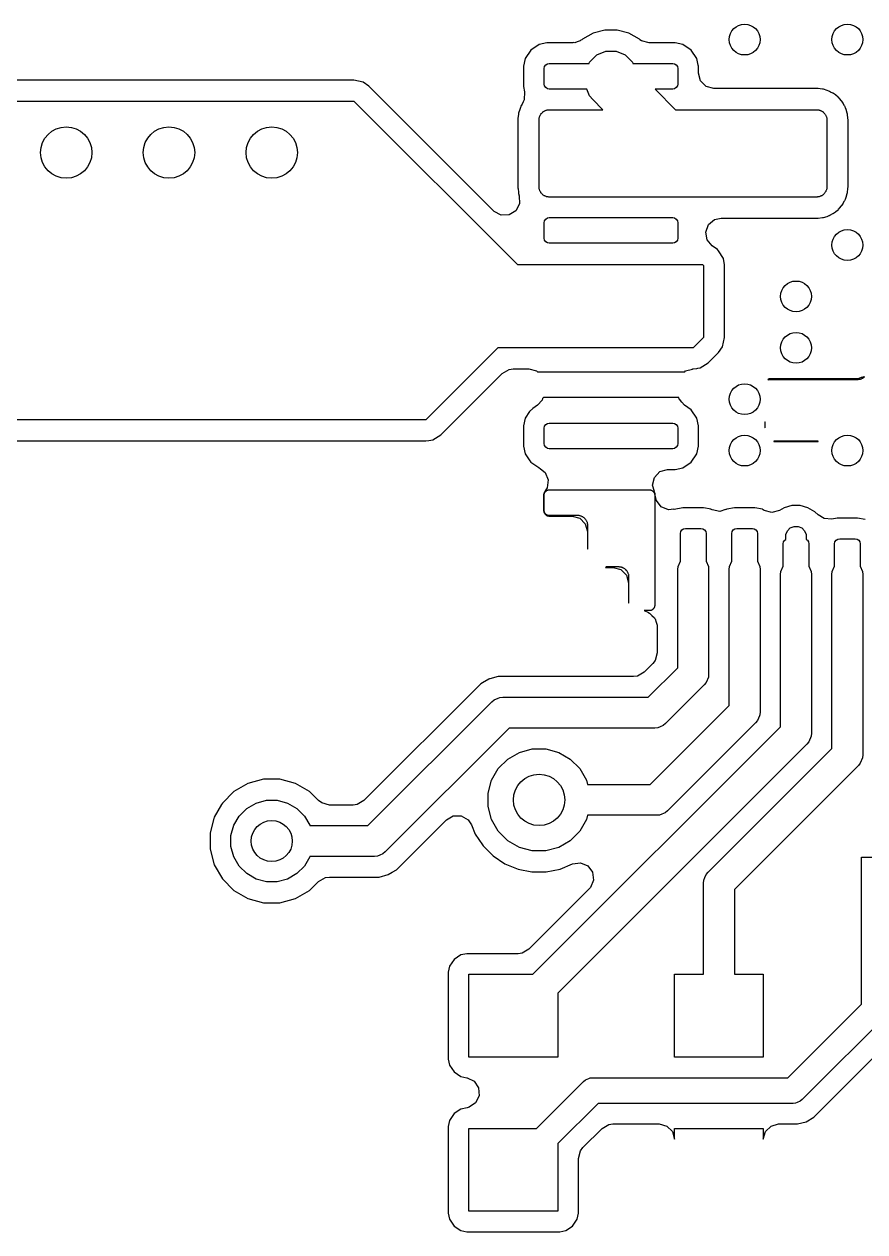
# Model space of a CAD drawing. Header units: inches. Extents: x 2.12 to 6.02, y -5.78 to -1.88.
# Drawn here: x 4.3697 to 4.6917, y -5.3387 to -4.876 of the extents above; entities that cross this region are included whole.
import ezdxf

# ---------------------------------------------------------------- set-up
doc = ezdxf.new("R2010")
doc.units = ezdxf.units.IN
doc.header["$MEASUREMENT"] = 0
doc.layers.add('B.Cu', color=153, linetype='CONTINUOUS', true_color=0x4d7fc4)

msp = doc.modelspace()

# ---------------------------------------------------------------- linework, layer by layer
at = {"layer": 'B.Cu', "linetype": 'CONTINUOUS'}
for p, q in [((4.5836, -4.88177), (4.58338, -4.88194)), ((4.58764, -4.87944), (4.5836, -4.88177)), ((4.59215, -4.87823), (4.58764, -4.87944)), ((4.59682, -4.87823), (4.59215, -4.87823)), ((4.60133, -4.87944), (4.59682, -4.87823)), ((4.60538, -4.88177), (4.60133, -4.87944)), ((4.60133, -4.87944), (4.60133, -4.87944)), ((4.60559, -4.88194), (4.60538, -4.88177)), ((4.56376, -4.8859), (4.56158, -4.88916)), ((4.56702, -4.88372), (4.56376, -4.8859)), ((4.56376, -4.8859), (4.56376, -4.8859)), ((4.56989, -4.88315), (4.56702, -4.88372)), ((4.57981, -4.88315), (4.56989, -4.88315)), ((4.5802, -4.88305), (4.57981, -4.88315)), ((4.58058, -4.8831), (4.5802, -4.88305)), ((4.58152, -4.88271), (4.58058, -4.8831)), ((4.58265, -4.88242), (4.58152, -4.88271)), ((4.58297, -4.88211), (4.58265, -4.88242)), ((4.58338, -4.88194), (4.58297, -4.88211)), ((4.58902, -4.88778), (4.59257, -4.88631)), ((4.59257, -4.88631), (4.59641, -4.88631)), ((4.59641, -4.88631), (4.59996, -4.88778)), ((4.60623, -4.88236), (4.60559, -4.88194)), ((4.60916, -4.88315), (4.60623, -4.88236)), ((4.61908, -4.88315), (4.60916, -4.88315)), ((4.62196, -4.88372), (4.61908, -4.88315)), ((4.61908, -4.88315), (4.61908, -4.88315)), ((4.62522, -4.8859), (4.62196, -4.88372)), ((4.62196, -4.88372), (4.62196, -4.88372)), ((4.6274, -4.88916), (4.62522, -4.8859)), ((4.56158, -4.88916), (4.561, -4.89204)), ((4.57011, -4.89119), (4.57087, -4.89104)), ((4.57087, -4.89104), (4.58608, -4.89104)), ((4.58608, -4.89104), (4.5863, -4.8905)), ((4.5863, -4.8905), (4.58902, -4.88778)), ((4.59996, -4.88778), (4.60267, -4.8905)), ((4.60267, -4.8905), (4.6029, -4.89104)), ((4.6029, -4.89104), (4.61811, -4.89104)), ((4.61811, -4.89104), (4.61886, -4.89119)), ((4.62791, -4.89171), (4.6274, -4.88916)), ((4.561, -4.89204), (4.561, -4.89989)), ((4.5689, -4.89301), (4.56905, -4.89226)), ((4.5689, -4.89892), (4.5689, -4.89301)), ((4.56905, -4.89226), (4.56947, -4.89162)), ((4.56947, -4.89162), (4.57011, -4.89119)), ((4.61886, -4.89119), (4.6195, -4.89162)), ((4.6195, -4.89162), (4.61993, -4.89226)), ((4.61993, -4.89226), (4.62008, -4.89301)), ((4.62008, -4.89301), (4.62008, -4.89892)), ((4.62797, -4.89204), (4.62791, -4.89171)), ((4.62797, -4.8948), (4.62797, -4.89204)), ((4.62797, -4.89204), (4.62797, -4.89204)), ((4.62876, -4.89774), (4.62797, -4.8948)), ((4.49606, -4.89742), (4.25984, -4.89742)), ((4.49957, -4.89822), (4.49606, -4.89742)), ((4.49606, -4.89742), (4.49606, -4.89742)), ((4.50178, -4.89979), (4.49957, -4.89822)), ((4.49957, -4.89822), (4.49957, -4.89822)), ((4.54961, -4.94762), (4.50178, -4.89979)), ((4.561, -4.89989), (4.561, -4.89989)), ((4.561, -4.89989), (4.56142, -4.90197)), ((4.56905, -4.89967), (4.5689, -4.89892)), ((4.56947, -4.90031), (4.56905, -4.89967)), ((4.57011, -4.90074), (4.56947, -4.90031)), ((4.6195, -4.90031), (4.61886, -4.90074)), ((4.61993, -4.89967), (4.6195, -4.90031)), ((4.62008, -4.89892), (4.61993, -4.89967)), ((4.63091, -4.89988), (4.62876, -4.89774)), ((4.63384, -4.90067), (4.63091, -4.89988)), ((4.56122, -4.905), (4.56091, -4.90574)), ((4.56142, -4.90197), (4.56122, -4.905)), ((4.57087, -4.90089), (4.57011, -4.90074)), ((4.58526, -4.90089), (4.57087, -4.90089)), ((4.5863, -4.9034), (4.58526, -4.90089)), ((4.58753, -4.90489), (4.5863, -4.9034)), ((4.5863, -4.9034), (4.5863, -4.9034)), ((4.5914, -4.90876), (4.58753, -4.90489)), ((4.61811, -4.90089), (4.61136, -4.90089)), ((4.61136, -4.90089), (4.61923, -4.90876)), ((4.61886, -4.90074), (4.61811, -4.90089)), ((4.67343, -4.90067), (4.63384, -4.90067)), ((4.67364, -4.90069), (4.67343, -4.90067)), ((4.67343, -4.90067), (4.67343, -4.90067)), ((4.67378, -4.9007), (4.67364, -4.90069)), ((4.67364, -4.90069), (4.67364, -4.90069)), ((4.67464, -4.90079), (4.67378, -4.9007)), ((4.67544, -4.90087), (4.67464, -4.90079)), ((4.67545, -4.90087), (4.67544, -4.90087)), ((4.67584, -4.90094), (4.67545, -4.90087)), ((4.67545, -4.90087), (4.67545, -4.90087)), ((4.67726, -4.90137), (4.67584, -4.90094)), ((4.67584, -4.90094), (4.67584, -4.90094)), ((4.67796, -4.90165), (4.67726, -4.90137)), ((4.67726, -4.90137), (4.67726, -4.90137)), ((4.67822, -4.90174), (4.67796, -4.90164)), ((4.67796, -4.90164), (4.67796, -4.90165)), ((4.67828, -4.90179), (4.67822, -4.90174)), ((4.67846, -4.90188), (4.67828, -4.90179)), ((4.67862, -4.90196), (4.67846, -4.90188)), ((4.6786, -4.90199), (4.67862, -4.90196)), ((4.6795, -4.90249), (4.6786, -4.90199)), ((4.67952, -4.90245), (4.6795, -4.90249)), ((4.67971, -4.90257), (4.67952, -4.90245)), ((4.68041, -4.90304), (4.67971, -4.90257)), ((4.68056, -4.90315), (4.68041, -4.90304)), ((4.68143, -4.90391), (4.68056, -4.90315)), ((4.68159, -4.90406), (4.68143, -4.90391)), ((4.68155, -4.9041), (4.68159, -4.90406)), ((4.68182, -4.90438), (4.68155, -4.9041)), ((4.68186, -4.90434), (4.68182, -4.90438)), ((4.68202, -4.9045), (4.68186, -4.90434)), ((4.68277, -4.90536), (4.68202, -4.9045)), ((4.25984, -4.90551), (4.49606, -4.90551)), ((4.49606, -4.90551), (4.55866, -4.96811)), ((4.55954, -4.90867), (4.55911, -4.91009)), ((4.55982, -4.90796), (4.55954, -4.90867)), ((4.55954, -4.90867), (4.55954, -4.90867)), ((4.56, -4.90744), (4.55981, -4.90796)), ((4.55981, -4.90796), (4.55982, -4.90796)), ((4.56023, -4.90706), (4.56, -4.90744)), ((4.56044, -4.90667), (4.56023, -4.90706)), ((4.56091, -4.90574), (4.56044, -4.90667)), ((4.56823, -4.90978), (4.56839, -4.90963)), ((4.56839, -4.90963), (4.56854, -4.90951)), ((4.56854, -4.90951), (4.56874, -4.90939)), ((4.56874, -4.90939), (4.5689, -4.90927)), ((4.5689, -4.90927), (4.56909, -4.90919)), ((4.56909, -4.90919), (4.56925, -4.90911)), ((4.56925, -4.90911), (4.56945, -4.90904)), ((4.56945, -4.90904), (4.56965, -4.90896)), ((4.56965, -4.90896), (4.56984, -4.90888)), ((4.56984, -4.90888), (4.57004, -4.90884)), ((4.57004, -4.90884), (4.57024, -4.9088)), ((4.57024, -4.9088), (4.57047, -4.9088)), ((4.57047, -4.9088), (4.57067, -4.90876)), ((4.57067, -4.90876), (4.57087, -4.90876)), ((4.57087, -4.90876), (4.5914, -4.90876)), ((4.61923, -4.90876), (4.67323, -4.90876)), ((4.67323, -4.90876), (4.67343, -4.90876)), ((4.67343, -4.90876), (4.67362, -4.9088)), ((4.67362, -4.9088), (4.67386, -4.9088)), ((4.67386, -4.9088), (4.67406, -4.90884)), ((4.67406, -4.90884), (4.67425, -4.90888)), ((4.67425, -4.90888), (4.67445, -4.90896)), ((4.67445, -4.90896), (4.67465, -4.90904)), ((4.67465, -4.90904), (4.67484, -4.90911)), ((4.67484, -4.90911), (4.675, -4.90919)), ((4.675, -4.90919), (4.6752, -4.90927)), ((4.6752, -4.90927), (4.67535, -4.90939)), ((4.67535, -4.90939), (4.67555, -4.90951)), ((4.67555, -4.90951), (4.67571, -4.90963)), ((4.67571, -4.90963), (4.67587, -4.90978)), ((4.68289, -4.90552), (4.68277, -4.90536)), ((4.68335, -4.90621), (4.68289, -4.90552)), ((4.68347, -4.90641), (4.68335, -4.90621)), ((4.68344, -4.90643), (4.68347, -4.90641)), ((4.68394, -4.90732), (4.68344, -4.90643)), ((4.68397, -4.90731), (4.68394, -4.90732)), ((4.68405, -4.90746), (4.68397, -4.90731)), ((4.68416, -4.90771), (4.68405, -4.90746)), ((4.68417, -4.90772), (4.68416, -4.90771)), ((4.68418, -4.90776), (4.68417, -4.90772)), ((4.68432, -4.90808), (4.68418, -4.90776)), ((4.68456, -4.90867), (4.68432, -4.90808)), ((4.68498, -4.91009), (4.68456, -4.90867)), ((4.55886, -4.91228), (4.55884, -4.9125)), ((4.55884, -4.9125), (4.55884, -4.93848)), ((4.55887, -4.91214), (4.55886, -4.91228)), ((4.55886, -4.91228), (4.55886, -4.91228)), ((4.55904, -4.91048), (4.55887, -4.91214)), ((4.55911, -4.91009), (4.55904, -4.91048)), ((4.55904, -4.91048), (4.55904, -4.91048)), ((4.55911, -4.91009), (4.55911, -4.91009)), ((4.56693, -4.9125), (4.56697, -4.9123)), ((4.56693, -4.9127), (4.56693, -4.9125)), ((4.56693, -4.93829), (4.56693, -4.9127)), ((4.56697, -4.91207), (4.56701, -4.91187)), ((4.56697, -4.9123), (4.56697, -4.91207)), ((4.56701, -4.91187), (4.56705, -4.91167)), ((4.56705, -4.91167), (4.56713, -4.91148)), ((4.56713, -4.91148), (4.5672, -4.91128)), ((4.5672, -4.91128), (4.56728, -4.91108)), ((4.56728, -4.91108), (4.56736, -4.91093)), ((4.56736, -4.91093), (4.56744, -4.91073)), ((4.56744, -4.91073), (4.56756, -4.91057)), ((4.56756, -4.91057), (4.56768, -4.91037)), ((4.56768, -4.91037), (4.5678, -4.91022)), ((4.5678, -4.91022), (4.56795, -4.91006)), ((4.56795, -4.91006), (4.56807, -4.9099)), ((4.56807, -4.9099), (4.56823, -4.90978)), ((4.67587, -4.90978), (4.67602, -4.9099)), ((4.67602, -4.9099), (4.67614, -4.91006)), ((4.67614, -4.91006), (4.6763, -4.91022)), ((4.6763, -4.91022), (4.67642, -4.91037)), ((4.67642, -4.91037), (4.67654, -4.91057)), ((4.67654, -4.91057), (4.67665, -4.91073)), ((4.67665, -4.91073), (4.67673, -4.91093)), ((4.67673, -4.91093), (4.67681, -4.91108)), ((4.67681, -4.91108), (4.67689, -4.91128)), ((4.67689, -4.91128), (4.67697, -4.91148)), ((4.67697, -4.91148), (4.67705, -4.91167)), ((4.67705, -4.91167), (4.67709, -4.91187)), ((4.67709, -4.91187), (4.67713, -4.91207)), ((4.67713, -4.91207), (4.67713, -4.9123)), ((4.67713, -4.9123), (4.67717, -4.9125)), ((4.67717, -4.9125), (4.67717, -4.9127)), ((4.67717, -4.9127), (4.67717, -4.93829)), ((4.68506, -4.91048), (4.68498, -4.91009)), ((4.68522, -4.91207), (4.68506, -4.91048)), ((4.68522, -4.91214), (4.68522, -4.91207)), ((4.68522, -4.91207), (4.68522, -4.91207)), ((4.68523, -4.91228), (4.68522, -4.91214)), ((4.68526, -4.9125), (4.68523, -4.91228)), ((4.68526, -4.93848), (4.68526, -4.9125)), ((4.68526, -4.9125), (4.68526, -4.9125)), ((4.55884, -4.93848), (4.55886, -4.9387)), ((4.55886, -4.9387), (4.55887, -4.93884)), ((4.55887, -4.93884), (4.55888, -4.93892)), ((4.55888, -4.93892), (4.55904, -4.9405)), ((4.55904, -4.9405), (4.55904, -4.9405)), ((4.55904, -4.9405), (4.55904, -4.9405)), ((4.55904, -4.9405), (4.55911, -4.9409)), ((4.55911, -4.9409), (4.55911, -4.9409)), ((4.55911, -4.9409), (4.55938, -4.9418)), ((4.55938, -4.9418), (4.55946, -4.94483)), ((4.56693, -4.93848), (4.56693, -4.93829)), ((4.56697, -4.93868), (4.56693, -4.93848)), ((4.56697, -4.93892), (4.56697, -4.93868)), ((4.56701, -4.93911), (4.56697, -4.93892)), ((4.56705, -4.93931), (4.56701, -4.93911)), ((4.56713, -4.93951), (4.56705, -4.93931)), ((4.5672, -4.9397), (4.56713, -4.93951)), ((4.56728, -4.9399), (4.5672, -4.9397)), ((4.56736, -4.94006), (4.56728, -4.9399)), ((4.56744, -4.94026), (4.56736, -4.94006)), ((4.56756, -4.94041), (4.56744, -4.94026)), ((4.56768, -4.94061), (4.56756, -4.94041)), ((4.5678, -4.94077), (4.56768, -4.94061)), ((4.56795, -4.94093), (4.5678, -4.94077)), ((4.56807, -4.94108), (4.56795, -4.94093)), ((4.56823, -4.9412), (4.56807, -4.94108)), ((4.56839, -4.94136), (4.56823, -4.9412)), ((4.56854, -4.94148), (4.56839, -4.94136)), ((4.56874, -4.94159), (4.56854, -4.94148)), ((4.5689, -4.94171), (4.56874, -4.94159)), ((4.56909, -4.94179), (4.5689, -4.94171)), ((4.56925, -4.94187), (4.56909, -4.94179)), ((4.56945, -4.94195), (4.56925, -4.94187)), ((4.56965, -4.94203), (4.56945, -4.94195)), ((4.67465, -4.94195), (4.67445, -4.94203)), ((4.67484, -4.94187), (4.67465, -4.94195)), ((4.675, -4.94179), (4.67484, -4.94187)), ((4.6752, -4.94171), (4.675, -4.94179)), ((4.67535, -4.94159), (4.6752, -4.94171)), ((4.67555, -4.94148), (4.67535, -4.94159)), ((4.67571, -4.94136), (4.67555, -4.94148)), ((4.67587, -4.9412), (4.67571, -4.94136)), ((4.67602, -4.94108), (4.67587, -4.9412)), ((4.67614, -4.94093), (4.67602, -4.94108)), ((4.6763, -4.94077), (4.67614, -4.94093)), ((4.67642, -4.94061), (4.6763, -4.94077)), ((4.67654, -4.94041), (4.67642, -4.94061)), ((4.67665, -4.94026), (4.67654, -4.94041)), ((4.67673, -4.94006), (4.67665, -4.94026)), ((4.67681, -4.9399), (4.67673, -4.94006)), ((4.67689, -4.9397), (4.67681, -4.9399)), ((4.67697, -4.93951), (4.67689, -4.9397)), ((4.67705, -4.93931), (4.67697, -4.93951)), ((4.67709, -4.93911), (4.67705, -4.93931)), ((4.67713, -4.93892), (4.67709, -4.93911)), ((4.67717, -4.93848), (4.67713, -4.93868)), ((4.67713, -4.93868), (4.67713, -4.93892)), ((4.67717, -4.93829), (4.67717, -4.93848)), ((4.68456, -4.94232), (4.68498, -4.9409)), ((4.68498, -4.9409), (4.68506, -4.9405)), ((4.68506, -4.9405), (4.68522, -4.93892)), ((4.68522, -4.93884), (4.68523, -4.9387)), ((4.68522, -4.93892), (4.68522, -4.93884)), ((4.68522, -4.93892), (4.68522, -4.93892)), ((4.68523, -4.9387), (4.68526, -4.93848)), ((4.55946, -4.94483), (4.55802, -4.9475)), ((4.56984, -4.94211), (4.56965, -4.94203)), ((4.57004, -4.94215), (4.56984, -4.94211)), ((4.57024, -4.94219), (4.57004, -4.94215)), ((4.57047, -4.94219), (4.57024, -4.94219)), ((4.57067, -4.94222), (4.57047, -4.94219)), ((4.57087, -4.94222), (4.57067, -4.94222)), ((4.67323, -4.94222), (4.57087, -4.94222)), ((4.67343, -4.94222), (4.67323, -4.94222)), ((4.67362, -4.94219), (4.67343, -4.94222)), ((4.67386, -4.94219), (4.67362, -4.94219)), ((4.67406, -4.94215), (4.67386, -4.94219)), ((4.67425, -4.94211), (4.67406, -4.94215)), ((4.67445, -4.94203), (4.67425, -4.94211)), ((4.68155, -4.94688), (4.68182, -4.94661)), ((4.68182, -4.94661), (4.68186, -4.94665)), ((4.68186, -4.94665), (4.68202, -4.94649)), ((4.68202, -4.94649), (4.68277, -4.94562)), ((4.68277, -4.94562), (4.68289, -4.94546)), ((4.68289, -4.94546), (4.68335, -4.94477)), ((4.68335, -4.94477), (4.68347, -4.94458)), ((4.68344, -4.94455), (4.68394, -4.94366)), ((4.68347, -4.94458), (4.68344, -4.94455)), ((4.68394, -4.94366), (4.68397, -4.94368)), ((4.68397, -4.94368), (4.68405, -4.94352)), ((4.68405, -4.94352), (4.68413, -4.94333)), ((4.68413, -4.94333), (4.68419, -4.94328)), ((4.68419, -4.94328), (4.68428, -4.94302)), ((4.68428, -4.94302), (4.68456, -4.94232)), ((4.68428, -4.94302), (4.68428, -4.94302)), ((4.68456, -4.94232), (4.68456, -4.94232)), ((4.54972, -4.94773), (4.54961, -4.94762)), ((4.55239, -4.94917), (4.54972, -4.94773)), ((4.55543, -4.94909), (4.55239, -4.94917)), ((4.55802, -4.9475), (4.55543, -4.94909)), ((4.56905, -4.95131), (4.56947, -4.95067)), ((4.56947, -4.95067), (4.57011, -4.95025)), ((4.57011, -4.95025), (4.57087, -4.9501)), ((4.57087, -4.9501), (4.61811, -4.9501)), ((4.61811, -4.9501), (4.61886, -4.95025)), ((4.61886, -4.95025), (4.6195, -4.95067)), ((4.6195, -4.95067), (4.61993, -4.95131)), ((4.63185, -4.95279), (4.63419, -4.95085)), ((4.63419, -4.95085), (4.63664, -4.95031)), ((4.63664, -4.95031), (4.67343, -4.95031)), ((4.67343, -4.95031), (4.67364, -4.95029)), ((4.67343, -4.95031), (4.67343, -4.95031)), ((4.67364, -4.95029), (4.67378, -4.95028)), ((4.67378, -4.95028), (4.67386, -4.95028)), ((4.67386, -4.95028), (4.67544, -4.95012)), ((4.67386, -4.95028), (4.67386, -4.95028)), ((4.67544, -4.95012), (4.67584, -4.95004)), ((4.67584, -4.95004), (4.67726, -4.94962)), ((4.67726, -4.94962), (4.67785, -4.94938)), ((4.67785, -4.94938), (4.67817, -4.94924)), ((4.67817, -4.94924), (4.6782, -4.94922)), ((4.6782, -4.94922), (4.67822, -4.94922)), ((4.67822, -4.94922), (4.67846, -4.94911)), ((4.67846, -4.94911), (4.67862, -4.94903)), ((4.6786, -4.949), (4.6795, -4.9485)), ((4.67862, -4.94903), (4.6786, -4.949)), ((4.6795, -4.9485), (4.67952, -4.94853)), ((4.67952, -4.94853), (4.67971, -4.94841)), ((4.67971, -4.94841), (4.68041, -4.94795)), ((4.68041, -4.94795), (4.68056, -4.94783)), ((4.68056, -4.94783), (4.68143, -4.94708)), ((4.68143, -4.94708), (4.68159, -4.94692)), ((4.68159, -4.94692), (4.68155, -4.94688)), ((4.5689, -4.95207), (4.56905, -4.95131)), ((4.5689, -4.95797), (4.5689, -4.95207)), ((4.61993, -4.95131), (4.62008, -4.95207)), ((4.62008, -4.95207), (4.62008, -4.95797)), ((4.6308, -4.95563), (4.63185, -4.95279)), ((4.6313, -4.95863), (4.6308, -4.95563)), ((4.56905, -4.95873), (4.5689, -4.95797)), ((4.56947, -4.95936), (4.56905, -4.95873)), ((4.57011, -4.95979), (4.56947, -4.95936)), ((4.57087, -4.95994), (4.57011, -4.95979)), ((4.61811, -4.95994), (4.57087, -4.95994)), ((4.61886, -4.95979), (4.61811, -4.95994)), ((4.6195, -4.95936), (4.61886, -4.95979)), ((4.61993, -4.95873), (4.6195, -4.95936)), ((4.62008, -4.95797), (4.61993, -4.95873)), ((4.63324, -4.96097), (4.6313, -4.95863)), ((4.63525, -4.96239), (4.63324, -4.96097)), ((4.63564, -4.96278), (4.63525, -4.96239)), ((4.63756, -4.96583), (4.63564, -4.96278)), ((4.55866, -4.96811), (4.62953, -4.96811)), ((4.62953, -4.96811), (4.62992, -4.9685)), ((4.62992, -4.9685), (4.62992, -4.99606)), ((4.63795, -4.96815), (4.63756, -4.96583)), ((4.63756, -4.96583), (4.63756, -4.96583)), ((4.63801, -4.9685), (4.63795, -4.96815)), ((4.63801, -4.96876), (4.63801, -4.9685)), ((4.63801, -4.99606), (4.63801, -4.96876)), ((4.62992, -4.99606), (4.62598, -5)), ((4.63721, -4.99957), (4.63801, -4.99606)), ((4.55118, -5), (4.52362, -5.02756)), ((4.62598, -5), (4.55118, -5)), ((4.63171, -5.00572), (4.63564, -5.00178)), ((4.63564, -5.00178), (4.63721, -4.99957)), ((4.62866, -5.00764), (4.63171, -5.00572)), ((4.52934, -5.03328), (4.55281, -5.00981)), ((4.55281, -5.00981), (4.55544, -5.00829)), ((4.55544, -5.00829), (4.55696, -5.00809)), ((4.55696, -5.00809), (4.56303, -5.00809)), ((4.56303, -5.00809), (4.56596, -5.00888)), ((4.56596, -5.00888), (4.56628, -5.00919)), ((4.56628, -5.00919), (4.56666, -5.00915)), ((4.56666, -5.00915), (4.59449, -5.00915)), ((4.59449, -5.00915), (4.61811, -5.00915)), ((4.61811, -5.00915), (4.62273, -5.00915)), ((4.62273, -5.00915), (4.62301, -5.00888)), ((4.62301, -5.00888), (4.62574, -5.00815)), ((4.62574, -5.00811), (4.62593, -5.0081)), ((4.62574, -5.00815), (4.62574, -5.00811)), ((4.62593, -5.0081), (4.62594, -5.00809)), ((4.62594, -5.00809), (4.62598, -5.00809)), ((4.62598, -5.00809), (4.62735, -5.00786)), ((4.62735, -5.00786), (4.62778, -5.00779)), ((4.62735, -5.00786), (4.62735, -5.00786)), ((4.62778, -5.00779), (4.62866, -5.00764)), ((4.69035, -5.01132), (4.68898, -5.01187)), ((4.69038, -5.01142), (4.69035, -5.01132)), ((4.69129, -5.01112), (4.69038, -5.01142)), ((4.6911, -5.01148), (4.6913, -5.01136)), ((4.69157, -5.01112), (4.69129, -5.01112)), ((4.6913, -5.01136), (4.69146, -5.01124)), ((4.69146, -5.01124), (4.69157, -5.01112)), ((4.65464, -5.01207), (4.65462, -5.01208)), ((4.65462, -5.01208), (4.65478, -5.01224)), ((4.65474, -5.01204), (4.65464, -5.01207)), ((4.65464, -5.01207), (4.65464, -5.01207)), ((4.65486, -5.012), (4.65474, -5.01204)), ((4.65478, -5.01224), (4.6548, -5.01222)), ((4.6548, -5.01222), (4.65492, -5.01219)), ((4.65496, -5.01197), (4.65486, -5.012)), ((4.65492, -5.01219), (4.655, -5.01219)), ((4.65511, -5.01194), (4.65496, -5.01197)), ((4.655, -5.01219), (4.65512, -5.01215)), ((4.65532, -5.01191), (4.65511, -5.01194)), ((4.65512, -5.01215), (4.6552, -5.01215)), ((4.6552, -5.01215), (4.65531, -5.01211)), ((4.65531, -5.01211), (4.65539, -5.01211)), ((4.68828, -5.01191), (4.65532, -5.01191)), ((4.65539, -5.01211), (4.65551, -5.01211)), ((4.65551, -5.01211), (4.68898, -5.01211)), ((4.68898, -5.01187), (4.68828, -5.01191)), ((4.68898, -5.01211), (4.68917, -5.01211)), ((4.68917, -5.01211), (4.68937, -5.01207)), ((4.68937, -5.01207), (4.68961, -5.01207)), ((4.68961, -5.01207), (4.6898, -5.01203)), ((4.6898, -5.01203), (4.69, -5.01199)), ((4.69, -5.01199), (4.6902, -5.01191)), ((4.6902, -5.01191), (4.69039, -5.01183)), ((4.69039, -5.01183), (4.69059, -5.01175)), ((4.69059, -5.01175), (4.69075, -5.01167)), ((4.69075, -5.01167), (4.69094, -5.01159)), ((4.69094, -5.01159), (4.6911, -5.01148)), ((4.56811, -5.02006), (4.56629, -5.022)), ((4.56828, -5.01941), (4.56811, -5.02006)), ((4.5687, -5.019), (4.56828, -5.01941)), ((4.57087, -5.019), (4.5687, -5.019)), ((4.59449, -5.019), (4.57087, -5.019)), ((4.6205, -5.019), (4.59449, -5.019)), ((4.62065, -5.01966), (4.6205, -5.019)), ((4.62068, -5.01968), (4.62065, -5.01966)), ((4.62068, -5.01972), (4.62068, -5.01968)), ((4.62166, -5.02084), (4.62068, -5.01972)), ((4.56326, -5.02444), (4.56158, -5.02696)), ((4.5645, -5.0232), (4.56326, -5.02444)), ((4.56629, -5.022), (4.5645, -5.0232)), ((4.62263, -5.02196), (4.62166, -5.02084)), ((4.62266, -5.02198), (4.62263, -5.02196)), ((4.62269, -5.022), (4.62266, -5.02198)), ((4.62522, -5.0237), (4.62269, -5.022)), ((4.6274, -5.02696), (4.62522, -5.0237)), ((4.52362, -5.02756), (4.25197, -5.02756)), ((4.56158, -5.02696), (4.561, -5.02984)), ((4.561, -5.02984), (4.561, -5.03768)), ((4.56905, -5.03005), (4.56947, -5.02942)), ((4.56947, -5.02942), (4.57011, -5.02899)), ((4.57011, -5.02899), (4.57087, -5.02884)), ((4.57087, -5.02884), (4.61811, -5.02884)), ((4.61811, -5.02884), (4.61886, -5.02899)), ((4.61886, -5.02899), (4.6195, -5.02942)), ((4.6195, -5.02942), (4.61993, -5.03005)), ((4.62797, -5.02984), (4.6274, -5.02696)), ((4.62797, -5.03768), (4.62797, -5.02984)), ((4.65354, -5.02837), (4.65335, -5.02857)), ((4.65335, -5.02857), (4.65335, -5.03049)), ((4.65354, -5.03068), (4.65354, -5.02837)), ((4.52629, -5.0352), (4.52934, -5.03328)), ((4.5689, -5.03081), (4.56905, -5.03005)), ((4.5689, -5.03671), (4.5689, -5.03081)), ((4.61993, -5.03005), (4.62008, -5.03081)), ((4.62008, -5.03081), (4.62008, -5.03671)), ((4.65335, -5.03049), (4.65354, -5.03068)), ((4.25197, -5.03565), (4.52362, -5.03565)), ((4.52362, -5.03565), (4.52469, -5.03547)), ((4.52469, -5.03547), (4.52629, -5.0352)), ((4.561, -5.03768), (4.56158, -5.04056)), ((4.56905, -5.03747), (4.5689, -5.03671)), ((4.56947, -5.0381), (4.56905, -5.03747)), ((4.57011, -5.03853), (4.56947, -5.0381)), ((4.57087, -5.03868), (4.57011, -5.03853)), ((4.61811, -5.03868), (4.57087, -5.03868)), ((4.61886, -5.03853), (4.61811, -5.03868)), ((4.6195, -5.0381), (4.61886, -5.03853)), ((4.61993, -5.03747), (4.6195, -5.0381)), ((4.62008, -5.03671), (4.61993, -5.03747)), ((4.6274, -5.04056), (4.62797, -5.03768)), ((4.65682, -5.03573), (4.65687, -5.03593)), ((4.67389, -5.03573), (4.65682, -5.03573)), ((4.65687, -5.03593), (4.67384, -5.03593)), ((4.67384, -5.03593), (4.67389, -5.03573)), ((4.56158, -5.04056), (4.56338, -5.04326)), ((4.56338, -5.04326), (4.56376, -5.04382)), ((4.56376, -5.04382), (4.56681, -5.04587)), ((4.62196, -5.046), (4.62522, -5.04382)), ((4.62522, -5.04382), (4.6274, -5.04056)), ((4.56681, -5.04587), (4.5675, -5.04632)), ((4.5675, -5.04632), (4.56745, -5.04639)), ((4.56745, -5.04639), (4.56927, -5.04779)), ((4.56927, -5.04779), (4.57044, -5.05059)), ((4.61109, -5.04966), (4.61318, -5.04745)), ((4.61318, -5.04745), (4.61609, -5.04658)), ((4.61609, -5.04658), (4.61626, -5.04657)), ((4.61626, -5.04657), (4.61908, -5.04657)), ((4.61908, -5.04657), (4.62196, -5.046)), ((4.61908, -5.04657), (4.61908, -5.04657)), ((4.57044, -5.05059), (4.57004, -5.0536)), ((4.6104, -5.05261), (4.61109, -5.04966)), ((4.61114, -5.05509), (4.6104, -5.05261)), ((4.56873, -5.05599), (4.5687, -5.0562)), ((4.5687, -5.0562), (4.5687, -5.0625)), ((4.56876, -5.05585), (4.56873, -5.05599)), ((4.56879, -5.05574), (4.56876, -5.05585)), ((4.56883, -5.05563), (4.56879, -5.05574)), ((4.56887, -5.05553), (4.56883, -5.05563)), ((4.56888, -5.0555), (4.56886, -5.05553)), ((4.56886, -5.05553), (4.56887, -5.05553)), ((4.56891, -5.05543), (4.56888, -5.0555)), ((4.5689, -5.0562), (4.56894, -5.05608)), ((4.5689, -5.05628), (4.5689, -5.0562)), ((4.5689, -5.0564), (4.5689, -5.05628)), ((4.5689, -5.0623), (4.5689, -5.0564)), ((4.56896, -5.05534), (4.56891, -5.05543)), ((4.56894, -5.056), (4.56898, -5.05589)), ((4.56894, -5.05608), (4.56894, -5.056)), ((4.56909, -5.05518), (4.56896, -5.05534)), ((4.56898, -5.05581), (4.56902, -5.05569)), ((4.56898, -5.05589), (4.56898, -5.05581)), ((4.56902, -5.05569), (4.56906, -5.05561)), ((4.56906, -5.05561), (4.56909, -5.05549)), ((4.56918, -5.05504), (4.56909, -5.05518)), ((4.56909, -5.05549), (4.56917, -5.05541)), ((4.56917, -5.05541), (4.56921, -5.05533)), ((4.56924, -5.05497), (4.56918, -5.05504)), ((4.56921, -5.05533), (4.56929, -5.05526)), ((4.56933, -5.05485), (4.56924, -5.05497)), ((4.57004, -5.0536), (4.56929, -5.05482)), ((4.56929, -5.05482), (4.56933, -5.05485)), ((4.56929, -5.05526), (4.56933, -5.05518)), ((4.56933, -5.05518), (4.56941, -5.0551)), ((4.56941, -5.0551), (4.56949, -5.05502)), ((4.56949, -5.05502), (4.56957, -5.05494)), ((4.56957, -5.05494), (4.56965, -5.05486)), ((4.56965, -5.05486), (4.56972, -5.05482)), ((4.56972, -5.05482), (4.5698, -5.05474)), ((4.5698, -5.05474), (4.56988, -5.0547)), ((4.56988, -5.0547), (4.56996, -5.05463)), ((4.56996, -5.05463), (4.57008, -5.05459)), ((4.57008, -5.05459), (4.57016, -5.05455)), ((4.57016, -5.05455), (4.57028, -5.05451)), ((4.57028, -5.05451), (4.57035, -5.05451)), ((4.57035, -5.05451), (4.57047, -5.05447)), ((4.57047, -5.05447), (4.57055, -5.05447)), ((4.57055, -5.05447), (4.57067, -5.05443)), ((4.57067, -5.05443), (4.57075, -5.05443)), ((4.57075, -5.05443), (4.57087, -5.05443)), ((4.57087, -5.05443), (4.60925, -5.05443)), ((4.60925, -5.05443), (4.60937, -5.05443)), ((4.60937, -5.05443), (4.60945, -5.05443)), ((4.60945, -5.05443), (4.60957, -5.05447)), ((4.60957, -5.05447), (4.60965, -5.05447)), ((4.60965, -5.05447), (4.60976, -5.05451)), ((4.60976, -5.05451), (4.60984, -5.05451)), ((4.60984, -5.05451), (4.60996, -5.05455)), ((4.60996, -5.05455), (4.61004, -5.05459)), ((4.61004, -5.05459), (4.61016, -5.05463)), ((4.61016, -5.05463), (4.61024, -5.0547)), ((4.61024, -5.0547), (4.61031, -5.05474)), ((4.61031, -5.05474), (4.61039, -5.05482)), ((4.61039, -5.05482), (4.61047, -5.05486)), ((4.61047, -5.05486), (4.61055, -5.05494)), ((4.61055, -5.05494), (4.61063, -5.05502)), ((4.61063, -5.05502), (4.61071, -5.0551)), ((4.61071, -5.0551), (4.61079, -5.05518)), ((4.61079, -5.05518), (4.61083, -5.05526)), ((4.61083, -5.05526), (4.61091, -5.05533)), ((4.61091, -5.05533), (4.61094, -5.05541)), ((4.61094, -5.05541), (4.61102, -5.05549)), ((4.61102, -5.05549), (4.61106, -5.05561)), ((4.61106, -5.05561), (4.6111, -5.05569)), ((4.61107, -5.05512), (4.61114, -5.05509)), ((4.61124, -5.0555), (4.61107, -5.05512)), ((4.6111, -5.05569), (4.61114, -5.05581)), ((4.61114, -5.05581), (4.61114, -5.05589)), ((4.61114, -5.05589), (4.61118, -5.056)), ((4.61118, -5.056), (4.61118, -5.05608)), ((4.61118, -5.05608), (4.61122, -5.0562)), ((4.61122, -5.0562), (4.61122, -5.05628)), ((4.61122, -5.05628), (4.61122, -5.0564)), ((4.61122, -5.0564), (4.61122, -5.09872)), ((4.61125, -5.05553), (4.61124, -5.0555)), ((4.61129, -5.05563), (4.61125, -5.05553)), ((4.61125, -5.05553), (4.61125, -5.05553)), ((4.61133, -5.05574), (4.61129, -5.05563)), ((4.61135, -5.05585), (4.61133, -5.05574)), ((4.61138, -5.05599), (4.61135, -5.05585)), ((4.61142, -5.0562), (4.61138, -5.05599)), ((4.61142, -5.05631), (4.61142, -5.0562)), ((4.61143, -5.05638), (4.61142, -5.05631)), ((4.61144, -5.05644), (4.61143, -5.05638)), ((4.61186, -5.05855), (4.61144, -5.05644)), ((4.61144, -5.05644), (4.61144, -5.05644)), ((4.5689, -5.06242), (4.5689, -5.0623)), ((4.61371, -5.06096), (4.61186, -5.05855)), ((4.61652, -5.06212), (4.61371, -5.06096)), ((4.61859, -5.06185), (4.61652, -5.06212)), ((4.61862, -5.06198), (4.61859, -5.06185)), ((4.62206, -5.0613), (4.61862, -5.06198)), ((4.62991, -5.0613), (4.62206, -5.0613)), ((4.62206, -5.0613), (4.62206, -5.0613)), ((4.63279, -5.06187), (4.62991, -5.0613)), ((4.62991, -5.0613), (4.62991, -5.0613)), ((4.63291, -5.06192), (4.63279, -5.06187)), ((4.63323, -5.06211), (4.63291, -5.06192)), ((4.63621, -5.0627), (4.63323, -5.06211)), ((4.63829, -5.06199), (4.63621, -5.0627)), ((4.63833, -5.06209), (4.63829, -5.06199)), ((4.63887, -5.06187), (4.63833, -5.06209)), ((4.64174, -5.0613), (4.63887, -5.06187)), ((4.64175, -5.0613), (4.64174, -5.0613)), ((4.64959, -5.0613), (4.64175, -5.0613)), ((4.65247, -5.06187), (4.64959, -5.0613)), ((4.64959, -5.0613), (4.64959, -5.0613)), ((4.65265, -5.06199), (4.65247, -5.06187)), ((4.65247, -5.06187), (4.65247, -5.06187)), ((4.65281, -5.0621), (4.65265, -5.06199)), ((4.65313, -5.0623), (4.65281, -5.0621)), ((4.65606, -5.06308), (4.65313, -5.0623)), ((4.659, -5.0623), (4.65606, -5.06308)), ((4.66079, -5.06126), (4.659, -5.0623)), ((4.6638, -5.06046), (4.66079, -5.06126)), ((4.66691, -5.06046), (4.6638, -5.06046)), ((4.6638, -5.06046), (4.6638, -5.06046)), ((4.66992, -5.06126), (4.66691, -5.06046)), ((4.67262, -5.06282), (4.66992, -5.06126)), ((4.5687, -5.0625), (4.56873, -5.06271)), ((4.56873, -5.06271), (4.56876, -5.06285)), ((4.56876, -5.06285), (4.56879, -5.06296)), ((4.56879, -5.06296), (4.56883, -5.06307)), ((4.56883, -5.06307), (4.56887, -5.06317)), ((4.56887, -5.06317), (4.56886, -5.06317)), ((4.56886, -5.06317), (4.56888, -5.0632)), ((4.56888, -5.0632), (4.56891, -5.06327)), ((4.5689, -5.0625), (4.5689, -5.06242)), ((4.56894, -5.06262), (4.5689, -5.0625)), ((4.56891, -5.06327), (4.56896, -5.06336)), ((4.56894, -5.0627), (4.56894, -5.06262)), ((4.56898, -5.06281), (4.56894, -5.0627)), ((4.56896, -5.06336), (4.56909, -5.06352)), ((4.56898, -5.06289), (4.56898, -5.06281)), ((4.56902, -5.06301), (4.56898, -5.06289)), ((4.56906, -5.06309), (4.56902, -5.06301)), ((4.56909, -5.06321), (4.56906, -5.06309)), ((4.56917, -5.06329), (4.56909, -5.06321)), ((4.56909, -5.06352), (4.56916, -5.06363)), ((4.56916, -5.06363), (4.56919, -5.06366)), ((4.56921, -5.06337), (4.56917, -5.06329)), ((4.56919, -5.06366), (4.56951, -5.06398)), ((4.56929, -5.06344), (4.56921, -5.06337)), ((4.56933, -5.06352), (4.56929, -5.06344)), ((4.56941, -5.0636), (4.56933, -5.06352)), ((4.56949, -5.06368), (4.56941, -5.0636)), ((4.56957, -5.06376), (4.56949, -5.06368)), ((4.56951, -5.06398), (4.56954, -5.06401)), ((4.56954, -5.06401), (4.56965, -5.06408)), ((4.56965, -5.06384), (4.56957, -5.06376)), ((4.56972, -5.06388), (4.56965, -5.06384)), ((4.56965, -5.06408), (4.56981, -5.06421)), ((4.5698, -5.06396), (4.56972, -5.06388)), ((4.56988, -5.064), (4.5698, -5.06396)), ((4.56981, -5.06421), (4.5699, -5.06426)), ((4.56996, -5.06407), (4.56988, -5.064)), ((4.5699, -5.06426), (4.56997, -5.06429)), ((4.57008, -5.06411), (4.56996, -5.06407)), ((4.56997, -5.06429), (4.57, -5.06431)), ((4.57, -5.06431), (4.57, -5.0643)), ((4.57, -5.0643), (4.5701, -5.06434)), ((4.57016, -5.06415), (4.57008, -5.06411)), ((4.5701, -5.06434), (4.57021, -5.06438)), ((4.57028, -5.06419), (4.57016, -5.06415)), ((4.57021, -5.06438), (4.57032, -5.06441)), ((4.57035, -5.06419), (4.57028, -5.06419)), ((4.57032, -5.06441), (4.57046, -5.06443)), ((4.57047, -5.06423), (4.57035, -5.06419)), ((4.57046, -5.06443), (4.57067, -5.06447)), ((4.57055, -5.06423), (4.57047, -5.06423)), ((4.57067, -5.06427), (4.57055, -5.06423)), ((4.57075, -5.06427), (4.57067, -5.06427)), ((4.57067, -5.06447), (4.57957, -5.06447)), ((4.57087, -5.06427), (4.57075, -5.06427)), ((4.58169, -5.06427), (4.57087, -5.06427)), ((4.57957, -5.06447), (4.5825, -5.06525)), ((4.58189, -5.06427), (4.58169, -5.06427)), ((4.58209, -5.06431), (4.58189, -5.06427)), ((4.58232, -5.06431), (4.58209, -5.06431)), ((4.58252, -5.06435), (4.58232, -5.06431)), ((4.5825, -5.06525), (4.58465, -5.0674)), ((4.58272, -5.06439), (4.58252, -5.06435)), ((4.58291, -5.06447), (4.58272, -5.06439)), ((4.58311, -5.06455), (4.58291, -5.06447)), ((4.58331, -5.06463), (4.58311, -5.06455)), ((4.58346, -5.0647), (4.58331, -5.06463)), ((4.58366, -5.06478), (4.58346, -5.0647)), ((4.58382, -5.0649), (4.58366, -5.06478)), ((4.58402, -5.06502), (4.58382, -5.0649)), ((4.58417, -5.06514), (4.58402, -5.06502)), ((4.58433, -5.0653), (4.58417, -5.06514)), ((4.58449, -5.06541), (4.58433, -5.0653)), ((4.58461, -5.06557), (4.58449, -5.06541)), ((4.58476, -5.06573), (4.58461, -5.06557)), ((4.58488, -5.06589), (4.58476, -5.06573)), ((4.585, -5.06608), (4.58488, -5.06589)), ((4.58512, -5.06624), (4.585, -5.06608)), ((4.5852, -5.06644), (4.58512, -5.06624)), ((4.58528, -5.06659), (4.5852, -5.06644)), ((4.58535, -5.06679), (4.58528, -5.06659)), ((4.58543, -5.06699), (4.58535, -5.06679)), ((4.67382, -5.06403), (4.67262, -5.06282)), ((4.67609, -5.06544), (4.67382, -5.06403)), ((4.67912, -5.06563), (4.67609, -5.06544)), ((4.68111, -5.06524), (4.67912, -5.06563)), ((4.68112, -5.06524), (4.68111, -5.06524)), ((4.68896, -5.06524), (4.68112, -5.06524)), ((4.69184, -5.06581), (4.68896, -5.06524)), ((4.68896, -5.06524), (4.68896, -5.06524)), ((4.58465, -5.0674), (4.58543, -5.07033)), ((4.58551, -5.06719), (4.58543, -5.06699)), ((4.58543, -5.07033), (4.58543, -5.07719)), ((4.58555, -5.06738), (4.58551, -5.06719)), ((4.58559, -5.06758), (4.58555, -5.06738)), ((4.58559, -5.06781), (4.58559, -5.06758)), ((4.58563, -5.06801), (4.58559, -5.06781)), ((4.58563, -5.06821), (4.58563, -5.06801)), ((4.58563, -5.077), (4.58563, -5.06821)), ((4.62106, -5.07116), (4.62121, -5.07041)), ((4.62106, -5.08169), (4.62106, -5.07116)), ((4.62121, -5.07041), (4.62164, -5.06977)), ((4.62164, -5.06977), (4.62228, -5.06934)), ((4.62228, -5.06934), (4.62303, -5.06919)), ((4.62303, -5.06919), (4.62894, -5.06919)), ((4.62894, -5.06919), (4.62969, -5.06934)), ((4.62969, -5.06934), (4.63033, -5.06977)), ((4.63033, -5.06977), (4.63076, -5.07041)), ((4.63076, -5.07041), (4.63091, -5.07116)), ((4.63091, -5.07116), (4.63091, -5.08169)), ((4.64075, -5.07116), (4.6409, -5.07041)), ((4.64075, -5.08169), (4.64075, -5.07116)), ((4.6409, -5.07041), (4.64132, -5.06977)), ((4.64132, -5.06977), (4.64196, -5.06934)), ((4.64196, -5.06934), (4.64272, -5.06919)), ((4.64272, -5.06919), (4.64862, -5.06919)), ((4.64862, -5.06919), (4.64938, -5.06934)), ((4.64938, -5.06934), (4.65001, -5.06977)), ((4.65001, -5.06977), (4.65044, -5.07041)), ((4.65044, -5.07041), (4.65059, -5.07116)), ((4.65059, -5.07116), (4.65059, -5.08169)), ((4.66142, -5.07229), (4.66149, -5.07152)), ((4.66149, -5.07152), (4.66208, -5.0701)), ((4.66208, -5.0701), (4.66317, -5.06902)), ((4.66317, -5.06902), (4.66459, -5.06843)), ((4.66459, -5.06843), (4.66612, -5.06843)), ((4.66612, -5.06843), (4.66754, -5.06902)), ((4.66754, -5.06902), (4.66863, -5.0701)), ((4.66863, -5.0701), (4.66922, -5.07152)), ((4.66922, -5.07152), (4.66929, -5.07229)), ((4.66043, -5.0751), (4.66058, -5.07435)), ((4.66043, -5.08366), (4.66043, -5.0751)), ((4.66058, -5.07435), (4.66101, -5.07371)), ((4.66101, -5.07371), (4.66142, -5.07343)), ((4.66142, -5.07343), (4.66142, -5.07229)), ((4.66929, -5.07229), (4.66929, -5.07343)), ((4.66929, -5.07343), (4.6697, -5.07371)), ((4.6697, -5.07371), (4.67013, -5.07435)), ((4.67013, -5.07435), (4.67028, -5.0751)), ((4.67028, -5.0751), (4.67028, -5.08366)), ((4.68012, -5.0751), (4.68027, -5.07435)), ((4.68012, -5.08366), (4.68012, -5.0751)), ((4.68027, -5.07435), (4.68069, -5.07371)), ((4.68069, -5.07371), (4.68133, -5.07328)), ((4.68133, -5.07328), (4.68209, -5.07313)), ((4.68209, -5.07313), (4.68799, -5.07313)), ((4.68799, -5.07313), (4.68875, -5.07328)), ((4.68875, -5.07328), (4.68938, -5.07371)), ((4.68938, -5.07371), (4.68981, -5.07435)), ((4.68981, -5.07435), (4.68996, -5.0751)), ((4.68996, -5.0751), (4.68996, -5.08366)), ((4.58543, -5.07719), (4.58563, -5.077)), ((4.59259, -5.08396), (4.59239, -5.08415)), ((4.59239, -5.08415), (4.59531, -5.08415)), ((4.59744, -5.08396), (4.59259, -5.08396)), ((4.59531, -5.08415), (4.59825, -5.08494)), ((4.59764, -5.08396), (4.59744, -5.08396)), ((4.59783, -5.084), (4.59764, -5.08396)), ((4.59807, -5.084), (4.59783, -5.084)), ((4.59827, -5.08404), (4.59807, -5.084)), ((4.59825, -5.08494), (4.6004, -5.08709)), ((4.59846, -5.08407), (4.59827, -5.08404)), ((4.59866, -5.08415), (4.59846, -5.08407)), ((4.59886, -5.08423), (4.59866, -5.08415)), ((4.59906, -5.08431), (4.59886, -5.08423)), ((4.59921, -5.08439), (4.59906, -5.08431)), ((4.59941, -5.08447), (4.59921, -5.08439)), ((4.59957, -5.08459), (4.59941, -5.08447)), ((4.59976, -5.0847), (4.59957, -5.08459)), ((4.59992, -5.08482), (4.59976, -5.0847)), ((4.60008, -5.08498), (4.59992, -5.08482)), ((4.60024, -5.0851), (4.60008, -5.08498)), ((4.60035, -5.08526), (4.60024, -5.0851)), ((4.60051, -5.08541), (4.60035, -5.08526)), ((4.60063, -5.08557), (4.60051, -5.08541)), ((4.62008, -5.08494), (4.62019, -5.08379)), ((4.62008, -5.12256), (4.62008, -5.08494)), ((4.62019, -5.08379), (4.62106, -5.08169)), ((4.63091, -5.08169), (4.63178, -5.08379)), ((4.63178, -5.08379), (4.63189, -5.08494)), ((4.63189, -5.08494), (4.63189, -5.12501)), ((4.63976, -5.08494), (4.63988, -5.08379)), ((4.63976, -5.13704), (4.63976, -5.08494)), ((4.63988, -5.08379), (4.64075, -5.08169)), ((4.65059, -5.08169), (4.65146, -5.08379)), ((4.65146, -5.08379), (4.65157, -5.08494)), ((4.65157, -5.08494), (4.65157, -5.13948)), ((4.65956, -5.08576), (4.66043, -5.08366)), ((4.67028, -5.08366), (4.67115, -5.08576)), ((4.67925, -5.08576), (4.68012, -5.08366)), ((4.68996, -5.08366), (4.69083, -5.08576)), ((4.6004, -5.08709), (4.60118, -5.09002)), ((4.60075, -5.08577), (4.60063, -5.08557)), ((4.60087, -5.08593), (4.60075, -5.08577)), ((4.60094, -5.08612), (4.60087, -5.08593)), ((4.60102, -5.08628), (4.60094, -5.08612)), ((4.6011, -5.08648), (4.60102, -5.08628)), ((4.60118, -5.08667), (4.6011, -5.08648)), ((4.60126, -5.08687), (4.60118, -5.08667)), ((4.60118, -5.09002), (4.60118, -5.09775)), ((4.6013, -5.08707), (4.60126, -5.08687)), ((4.60134, -5.08726), (4.6013, -5.08707)), ((4.60134, -5.0875), (4.60134, -5.08726)), ((4.60138, -5.0877), (4.60134, -5.0875)), ((4.60138, -5.08789), (4.60138, -5.0877)), ((4.60138, -5.09785), (4.60138, -5.08789)), ((4.65945, -5.08691), (4.65956, -5.08576)), ((4.65945, -5.14519), (4.65945, -5.08691)), ((4.67115, -5.08576), (4.67126, -5.08691)), ((4.67126, -5.08691), (4.67126, -5.14764)), ((4.67913, -5.08691), (4.67925, -5.08576)), ((4.67913, -5.15346), (4.67913, -5.08691)), ((4.69083, -5.08576), (4.69094, -5.08691)), ((4.69094, -5.08691), (4.69094, -5.1559)), ((4.60118, -5.09775), (4.60138, -5.09785)), ((4.61114, -5.09931), (4.6111, -5.09943)), ((4.61118, -5.09911), (4.61114, -5.09923)), ((4.61114, -5.09923), (4.61114, -5.09931)), ((4.61122, -5.09892), (4.61118, -5.09904)), ((4.61118, -5.09904), (4.61118, -5.09911)), ((4.61122, -5.09872), (4.61122, -5.09884)), ((4.61122, -5.09884), (4.61122, -5.09892)), ((4.60925, -5.10069), (4.60725, -5.10069)), ((4.60725, -5.10069), (4.60887, -5.10147)), ((4.60887, -5.10147), (4.60904, -5.10161)), ((4.60904, -5.10161), (4.60925, -5.10167)), ((4.60937, -5.10069), (4.60925, -5.10069)), ((4.60925, -5.10167), (4.61018, -5.1026)), ((4.60945, -5.10069), (4.60937, -5.10069)), ((4.60957, -5.10065), (4.60945, -5.10069)), ((4.60965, -5.10065), (4.60957, -5.10065)), ((4.60976, -5.10061), (4.60965, -5.10065)), ((4.60984, -5.10061), (4.60976, -5.10061)), ((4.60996, -5.10057), (4.60984, -5.10061)), ((4.61004, -5.10053), (4.60996, -5.10057)), ((4.61016, -5.10049), (4.61004, -5.10053)), ((4.61024, -5.10041), (4.61016, -5.10049)), ((4.61018, -5.1026), (4.61117, -5.10345)), ((4.61031, -5.10037), (4.61024, -5.10041)), ((4.61039, -5.1003), (4.61031, -5.10037)), ((4.61047, -5.10026), (4.61039, -5.1003)), ((4.61055, -5.10018), (4.61047, -5.10026)), ((4.61063, -5.1001), (4.61055, -5.10018)), ((4.61071, -5.10002), (4.61063, -5.1001)), ((4.61079, -5.09994), (4.61071, -5.10002)), ((4.61083, -5.09986), (4.61079, -5.09994)), ((4.61091, -5.09978), (4.61083, -5.09986)), ((4.61094, -5.0997), (4.61091, -5.09978)), ((4.61102, -5.09963), (4.61094, -5.0997)), ((4.61106, -5.09951), (4.61102, -5.09963)), ((4.6111, -5.09943), (4.61106, -5.09951)), ((4.61117, -5.10345), (4.61124, -5.10366)), ((4.61124, -5.10366), (4.6114, -5.10382)), ((4.6114, -5.10382), (4.61174, -5.10508)), ((4.61174, -5.10508), (4.61217, -5.10632)), ((4.61217, -5.10632), (4.61213, -5.10654)), ((4.61213, -5.10654), (4.61219, -5.10675)), ((4.61219, -5.10675), (4.61219, -5.11686)), ((4.61219, -5.11686), (4.6114, -5.11979)), ((4.61047, -5.12101), (4.60723, -5.12425)), ((4.6114, -5.11979), (4.61047, -5.12101)), ((4.54774, -5.1269), (4.54526, -5.12834)), ((4.54792, -5.12686), (4.54774, -5.1269)), ((4.54804, -5.12682), (4.54792, -5.12686)), ((4.55125, -5.12596), (4.54804, -5.12682)), ((4.60308, -5.12596), (4.55125, -5.12596)), ((4.6046, -5.12576), (4.60308, -5.12596)), ((4.60723, -5.12425), (4.6046, -5.12576)), ((4.60878, -5.13386), (4.62008, -5.12256)), ((4.63178, -5.12616), (4.63089, -5.12829)), ((4.63189, -5.12501), (4.63178, -5.12616)), ((4.54459, -5.12872), (4.49986, -5.17346)), ((4.54526, -5.12834), (4.54459, -5.12872)), ((4.54459, -5.12872), (4.54459, -5.12872)), ((4.63016, -5.12918), (4.6154, -5.14394)), ((4.63089, -5.12829), (4.63016, -5.12918)), ((4.50141, -5.18307), (4.54889, -5.13559)), ((4.54889, -5.13559), (4.54979, -5.13485)), ((4.54979, -5.13485), (4.55129, -5.13423)), ((4.55129, -5.13423), (4.55192, -5.13397)), ((4.55192, -5.13397), (4.55307, -5.13386)), ((4.55307, -5.13386), (4.60878, -5.13386)), ((4.60948, -5.16732), (4.63976, -5.13704)), ((4.65131, -5.141), (4.65058, -5.14276)), ((4.65146, -5.14064), (4.65131, -5.141)), ((4.65157, -5.13948), (4.65146, -5.14064)), ((4.5646, -5.24004), (4.65945, -5.14519)), ((4.61238, -5.14556), (4.61123, -5.14567)), ((4.61326, -5.14519), (4.61238, -5.14556)), ((4.61451, -5.14467), (4.61326, -5.14519)), ((4.6154, -5.14394), (4.61451, -5.14467)), ((4.64985, -5.14366), (4.6161, -5.1774)), ((4.65058, -5.14276), (4.64985, -5.14366)), ((4.55551, -5.14567), (4.50803, -5.19315)), ((4.61123, -5.14567), (4.55551, -5.14567)), ((4.67115, -5.14879), (4.67026, -5.15092)), ((4.67126, -5.14764), (4.67115, -5.14879)), ((4.5594, -5.15504), (4.56436, -5.15371)), ((4.56436, -5.15371), (4.5695, -5.15371)), ((4.5695, -5.15371), (4.57446, -5.15504)), ((4.66953, -5.15181), (4.57409, -5.24725)), ((4.63165, -5.20094), (4.67913, -5.15346)), ((4.67026, -5.15092), (4.66953, -5.15181)), ((4.55131, -5.16124), (4.55495, -5.15761)), ((4.55495, -5.15761), (4.5594, -5.15504)), ((4.57446, -5.15504), (4.57891, -5.15761)), ((4.57891, -5.15761), (4.58255, -5.16124)), ((4.68995, -5.15918), (4.68922, -5.16008)), ((4.69083, -5.15706), (4.68995, -5.15918)), ((4.69094, -5.1559), (4.69083, -5.15706)), ((4.54874, -5.1657), (4.55131, -5.16124)), ((4.58255, -5.16124), (4.58512, -5.1657)), ((4.68922, -5.16008), (4.64173, -5.20756)), ((4.45544, -5.16695), (4.45005, -5.17006)), ((4.46145, -5.16533), (4.45544, -5.16695)), ((4.45544, -5.16695), (4.45544, -5.16695)), ((4.45544, -5.16695), (4.45544, -5.16695)), ((4.46768, -5.16533), (4.46145, -5.16533)), ((4.47369, -5.16695), (4.46768, -5.16533)), ((4.47908, -5.17006), (4.47369, -5.16695)), ((4.54741, -5.17066), (4.54874, -5.1657)), ((4.58512, -5.1657), (4.58555, -5.16732)), ((4.58555, -5.16732), (4.60948, -5.16732)), ((4.45005, -5.17006), (4.44565, -5.17446)), ((4.45854, -5.17443), (4.46251, -5.17336)), ((4.46251, -5.17336), (4.46662, -5.17336)), ((4.46662, -5.17336), (4.47059, -5.17443)), ((4.48248, -5.17346), (4.47908, -5.17006)), ((4.54741, -5.1758), (4.54741, -5.17066)), ((4.44535, -5.17498), (4.44254, -5.17985)), ((4.44565, -5.17446), (4.44535, -5.17498)), ((4.45207, -5.17939), (4.45498, -5.17648)), ((4.45498, -5.17648), (4.45854, -5.17443)), ((4.47059, -5.17443), (4.47415, -5.17648)), ((4.47415, -5.17648), (4.47706, -5.17939)), ((4.4837, -5.17439), (4.48248, -5.17346)), ((4.48663, -5.17518), (4.4837, -5.17439)), ((4.49571, -5.17518), (4.48663, -5.17518)), ((4.49723, -5.17498), (4.49571, -5.17518)), ((4.49986, -5.17346), (4.49723, -5.17498)), ((4.54874, -5.18076), (4.54741, -5.1758)), ((4.6161, -5.1774), (4.61521, -5.17814)), ((4.44242, -5.18028), (4.44093, -5.18586)), ((4.44254, -5.17985), (4.44242, -5.18028)), ((4.45002, -5.18295), (4.45207, -5.17939)), ((4.47706, -5.17939), (4.47912, -5.18295)), ((4.51233, -5.20002), (4.53147, -5.18088)), ((4.53147, -5.18088), (4.5341, -5.17936)), ((4.5341, -5.17936), (4.53713, -5.17936)), ((4.53713, -5.17936), (4.53976, -5.18088)), ((4.53976, -5.18088), (4.54104, -5.18278)), ((4.55131, -5.18521), (4.54874, -5.18076)), ((4.58512, -5.18076), (4.58255, -5.18521)), ((4.58555, -5.17913), (4.58512, -5.18076)), ((4.61193, -5.17913), (4.58555, -5.17913)), ((4.61308, -5.17902), (4.61193, -5.17913)), ((4.61396, -5.17866), (4.61308, -5.17902)), ((4.61521, -5.17814), (4.61396, -5.17866)), ((4.44093, -5.18586), (4.44093, -5.19209)), ((4.44895, -5.18692), (4.45002, -5.18295)), ((4.44895, -5.19103), (4.44895, -5.18692)), ((4.47912, -5.18295), (4.47915, -5.18307)), ((4.47915, -5.18307), (4.50141, -5.18307)), ((4.54104, -5.18278), (4.54249, -5.18629)), ((4.54249, -5.18629), (4.54249, -5.18629)), ((4.54249, -5.18629), (4.54523, -5.1904)), ((4.55495, -5.18885), (4.55131, -5.18521)), ((4.58255, -5.18521), (4.57891, -5.18885)), ((4.45002, -5.195), (4.44895, -5.19103)), ((4.54523, -5.1904), (4.54551, -5.19081)), ((4.54551, -5.19081), (4.54935, -5.19465)), ((4.5594, -5.19141), (4.55495, -5.18885)), ((4.56436, -5.19274), (4.5594, -5.19141)), ((4.57446, -5.19141), (4.5695, -5.19274)), ((4.57891, -5.18885), (4.57446, -5.19141)), ((4.44093, -5.19209), (4.44093, -5.1921)), ((4.44093, -5.1921), (4.44254, -5.1981)), ((4.45207, -5.19856), (4.45002, -5.195)), ((4.47912, -5.195), (4.47706, -5.19856)), ((4.47915, -5.19488), (4.47912, -5.195)), ((4.50385, -5.19488), (4.47915, -5.19488)), ((4.50501, -5.19477), (4.50385, -5.19488)), ((4.5059, -5.1944), (4.50501, -5.19477)), ((4.50714, -5.19389), (4.5059, -5.1944)), ((4.50803, -5.19315), (4.50714, -5.19389)), ((4.54935, -5.19465), (4.54935, -5.19465)), ((4.54935, -5.19465), (4.55387, -5.19767)), ((4.5695, -5.19274), (4.56436, -5.19274)), ((4.69039, -5.25147), (4.69039, -5.19518)), ((4.69039, -5.19518), (4.71949, -5.19518)), ((4.44254, -5.1981), (4.44565, -5.20349)), ((4.45498, -5.20147), (4.45207, -5.19856)), ((4.47706, -5.19856), (4.47415, -5.20147)), ((4.50918, -5.20184), (4.51071, -5.20095)), ((4.51071, -5.20095), (4.51233, -5.20002)), ((4.51071, -5.20095), (4.51071, -5.20095)), ((4.51071, -5.20095), (4.51071, -5.20095)), ((4.55387, -5.19767), (4.55387, -5.19767)), ((4.55387, -5.19767), (4.55387, -5.19767)), ((4.55387, -5.19767), (4.55888, -5.19975)), ((4.55888, -5.19975), (4.56421, -5.20081)), ((4.56421, -5.20081), (4.56965, -5.20081)), ((4.56965, -5.20081), (4.57497, -5.19975)), ((4.57497, -5.19975), (4.57975, -5.19777)), ((4.57497, -5.19975), (4.57497, -5.19975)), ((4.57497, -5.19975), (4.57497, -5.19975)), ((4.57975, -5.19777), (4.58276, -5.19737)), ((4.58276, -5.19737), (4.58556, -5.19854)), ((4.58556, -5.19854), (4.58741, -5.20094)), ((4.58741, -5.20094), (4.58781, -5.20396)), ((4.63092, -5.20183), (4.63165, -5.20094)), ((4.44565, -5.20349), (4.45005, -5.20789)), ((4.45854, -5.20353), (4.45498, -5.20147)), ((4.46251, -5.20459), (4.45854, -5.20353)), ((4.46662, -5.20459), (4.46251, -5.20459)), ((4.47059, -5.20353), (4.46662, -5.20459)), ((4.47415, -5.20147), (4.47059, -5.20353)), ((4.47908, -5.20789), (4.48248, -5.20449)), ((4.48248, -5.20449), (4.48511, -5.20298)), ((4.48511, -5.20298), (4.48663, -5.20278)), ((4.48663, -5.20278), (4.50567, -5.20278)), ((4.50567, -5.20278), (4.50918, -5.20184)), ((4.50918, -5.20184), (4.50918, -5.20184)), ((4.50918, -5.20184), (4.50918, -5.20184)), ((4.58781, -5.20396), (4.58665, -5.20676)), ((4.62992, -5.20512), (4.63003, -5.20396)), ((4.62992, -5.24004), (4.62992, -5.20512)), ((4.63003, -5.20396), (4.63045, -5.20296)), ((4.63045, -5.20296), (4.63092, -5.20183)), ((4.45005, -5.20789), (4.45544, -5.21101)), ((4.47369, -5.21101), (4.47908, -5.20789)), ((4.58614, -5.20734), (4.56305, -5.23043)), ((4.58665, -5.20676), (4.58614, -5.20734)), ((4.64173, -5.20756), (4.64173, -5.24004)), ((4.45544, -5.21101), (4.46145, -5.21262)), ((4.46145, -5.21262), (4.46768, -5.21262)), ((4.46768, -5.21262), (4.47369, -5.21101)), ((4.537, -5.2326), (4.53439, -5.23435)), ((4.5393, -5.23215), (4.537, -5.2326)), ((4.5589, -5.23215), (4.5393, -5.23215)), ((4.56042, -5.23195), (4.5589, -5.23215)), ((4.56305, -5.23043), (4.56042, -5.23195)), ((4.53264, -5.23696), (4.53219, -5.23926)), ((4.53439, -5.23435), (4.53264, -5.23696)), ((4.53219, -5.23926), (4.53219, -5.27255)), ((4.54008, -5.27177), (4.54008, -5.24004)), ((4.54008, -5.24004), (4.5646, -5.24004)), ((4.61882, -5.27177), (4.61882, -5.24004)), ((4.61882, -5.24004), (4.62992, -5.24004)), ((4.64173, -5.24004), (4.65283, -5.24004)), ((4.65283, -5.24004), (4.65283, -5.27177)), ((4.57409, -5.24725), (4.57409, -5.27177)), ((4.66221, -5.27965), (4.69039, -5.25147)), ((4.70214, -5.25364), (4.66773, -5.28805)), ((4.67212, -5.29482), (4.70369, -5.26325)), ((4.53219, -5.27255), (4.53264, -5.27485)), ((4.53264, -5.27485), (4.53264, -5.27485)), ((4.53264, -5.27485), (4.53439, -5.27746)), ((4.57409, -5.27177), (4.54008, -5.27177)), ((4.65283, -5.27177), (4.61882, -5.27177)), ((4.53439, -5.27746), (4.537, -5.27921)), ((4.537, -5.27921), (4.5393, -5.27967)), ((4.5393, -5.27967), (4.53937, -5.27968)), ((4.53937, -5.27968), (4.5421, -5.28102)), ((4.586, -5.27996), (4.58652, -5.27974)), ((4.58652, -5.27974), (4.58748, -5.27965)), ((4.58652, -5.27974), (4.58652, -5.27974)), ((4.58748, -5.27965), (4.66221, -5.27965)), ((4.5421, -5.28102), (4.54378, -5.28355)), ((4.54378, -5.28355), (4.54398, -5.28658)), ((4.56599, -5.29909), (4.584, -5.28109)), ((4.584, -5.28109), (4.58475, -5.28048)), ((4.58475, -5.28048), (4.586, -5.27996)), ((4.58475, -5.28048), (4.58475, -5.28048)), ((4.54398, -5.28658), (4.54264, -5.2893)), ((4.66699, -5.28866), (4.66573, -5.28918)), ((4.66773, -5.28805), (4.66699, -5.28866)), ((4.66699, -5.28866), (4.66699, -5.28866)), ((4.53439, -5.2934), (4.53264, -5.29601)), ((4.537, -5.29166), (4.53439, -5.2934)), ((4.53937, -5.29119), (4.537, -5.29166)), ((4.54011, -5.29099), (4.53937, -5.29119)), ((4.54264, -5.2893), (4.54011, -5.29099)), ((4.58952, -5.28949), (4.57409, -5.30491)), ((4.66425, -5.28949), (4.58952, -5.28949)), ((4.66521, -5.28939), (4.66425, -5.28949)), ((4.66573, -5.28918), (4.66521, -5.28939)), ((4.66521, -5.28939), (4.66521, -5.28939)), ((4.53264, -5.29601), (4.53219, -5.29832)), ((4.53219, -5.29832), (4.53219, -5.3316)), ((4.59107, -5.2991), (4.5937, -5.29758)), ((4.5937, -5.29758), (4.59522, -5.29738)), ((4.59522, -5.29738), (4.61295, -5.29738)), ((4.61295, -5.29738), (4.61589, -5.29817)), ((4.61589, -5.29817), (4.61803, -5.30031)), ((4.65362, -5.30031), (4.65577, -5.29817)), ((4.65577, -5.29817), (4.6587, -5.29738)), ((4.6587, -5.29738), (4.66594, -5.29738)), ((4.66594, -5.29738), (4.6692, -5.29651)), ((4.66594, -5.29738), (4.66594, -5.29738)), ((4.6692, -5.29651), (4.67212, -5.29482)), ((4.54008, -5.33083), (4.54008, -5.29909)), ((4.54008, -5.29909), (4.56599, -5.29909)), ((4.58371, -5.30646), (4.59107, -5.2991)), ((4.61803, -5.30031), (4.61882, -5.30325)), ((4.61882, -5.30325), (4.61882, -5.29909)), ((4.61882, -5.29909), (4.65283, -5.29909)), ((4.65283, -5.29909), (4.65283, -5.30325)), ((4.65283, -5.30325), (4.65362, -5.30031)), ((4.57409, -5.30491), (4.57409, -5.33083)), ((4.58277, -5.30768), (4.58371, -5.30646)), ((4.58199, -5.31061), (4.58277, -5.30768)), ((4.58199, -5.33083), (4.58199, -5.31061)), ((4.53219, -5.3316), (4.53264, -5.33391)), ((4.53264, -5.33391), (4.53264, -5.33391)), ((4.53264, -5.33391), (4.53439, -5.33652)), ((4.57409, -5.33083), (4.54008, -5.33083)), ((4.57979, -5.33652), (4.58153, -5.33391)), ((4.58153, -5.33391), (4.58199, -5.3316)), ((4.58199, -5.3316), (4.58199, -5.33083)), ((4.53439, -5.33652), (4.537, -5.33826)), ((4.537, -5.33826), (4.5393, -5.33872)), ((4.5393, -5.33872), (4.57487, -5.33872)), ((4.57487, -5.33872), (4.57717, -5.33826)), ((4.57717, -5.33826), (4.57979, -5.33652))]:
    msp.add_line(p, q, dxfattribs=at)
at = {"layer": 'B.Cu'}
for centre, radius in [((4.64567, -4.88189), 0.00591), ((4.68504, -4.88189), 0.00591), ((4.38583, -4.9252), 0.00984), ((4.4252, -4.9252), 0.00984), ((4.46457, -4.9252), 0.00984), ((4.68504, -4.96063), 0.00591), ((4.66535, -4.98031), 0.00591), ((4.66535, -5), 0.00591), ((4.64567, -5.01969), 0.00591), ((4.64567, -5.03937), 0.00591), ((4.68504, -5.03937), 0.00591), ((4.56693, -5.17323), 0.00984), ((4.46457, -5.18898), 0.00787)]:
    msp.add_circle(centre, radius, dxfattribs=at)

doc.saveas('drawing.dxf')
